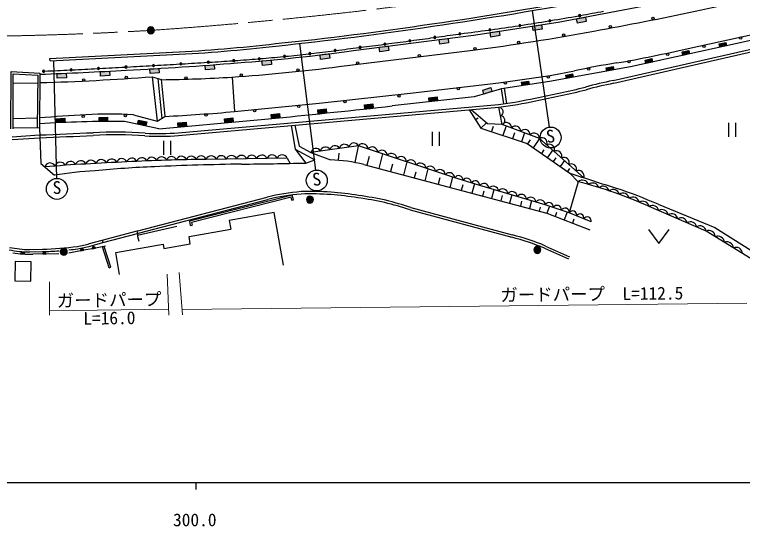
# Model space of a CAD drawing. Units: millimetres, scale not verified. Extents: x 40000 to 680000, y 20000 to 380000.
# Drawn here: x 342011 to 446351, y 198715 to 272166 of the extents above; entities that cross this region are included whole.
import ezdxf
from ezdxf.enums import TextEntityAlignment as Align

# ---------------------------------------------------------------- set-up
doc = ezdxf.new("R2010")
doc.units = ezdxf.units.MM
doc.header["$LTSCALE"] = 1000
doc.linetypes.add('CHAIN', pattern=[18.5, 12, -1.5, 3.5, -1.5])
for name, color, linetype, lineweight in [('M-BGD', 7, 'Continuous', 25), ('M-BMK', 2, 'CHAIN', 13), ('M-BMK-SRVR', 3, 'Continuous', 25), ('M-STR-HTXT', 7, 'Continuous', 13), ('M-STR-STRC', 7, 'Continuous', 25), ('M-TTL-BAND', 7, 'Continuous', 25)]:
    doc.layers.add(name, color=color, linetype=linetype, lineweight=lineweight)
doc.styles.add('ＭＳ ゴシック', font='')
doc.styles.get('ＭＳ ゴシック').set_extended_font_data('MS Gothic')

msp = doc.modelspace()

# ---------------------------------------------------------------- hatches: boundary and pattern name
at = {"layer": 'M-BGD'}
for points in [[(418879, 271276, 1), (418579, 271276, 0.41421), (418729, 271126, 0.41421)], [(422564, 271566), (423842, 271808), (423963, 271169), (422685, 270928)], [(423161, 272014, 1), (422861, 272014, 1)], [(414587, 270593, 1), (414287, 270593, 1)], [(416256, 270507), (417541, 270703), (417639, 270061), (416354, 269865)], [(405979, 269391, 1), (405679, 269391, 1)], [(410287, 269964, 1), (409987, 269964, 1)], [(410196, 269583), (411481, 269779), (411579, 269136), (410294, 268940)], [(398835, 268395, 1), (398535, 268395, 1)], [(402408, 268886, 0.41421), (402258, 269036, 0.41421), (402108, 268886, 1)], [(402866, 268580), (404155, 268747), (404238, 268102), (402949, 267935)], [(444089, 267685), (443112, 267471), (443005, 267959), (443982, 268173)], [(388107, 267000, 0.41422), (387957, 267150, 0.41422), (387807, 267000, 1)], [(391684, 267452, 0.41422), (391534, 267602, 0.41422), (391384, 267452, 1)], [(394268, 267469), (395557, 267635), (395640, 266991), (394351, 266824)], [(395261, 267917, 1), (394961, 267917, 1)], [(380855, 266160, 1), (380555, 266160, 1)], [(384484, 266552, 1), (384184, 266552, 0.41421), (384334, 266402, 0.41421)], [(385814, 266382), (387104, 266539), (387184, 265894), (385890, 265737)], [(438778, 266519), (437801, 266305), (437694, 266793), (438671, 267007)], [(366003, 265081, 1), (365703, 265081, 1)], [(369937, 265324, 1), (369637, 265324, 1)], [(373580, 265546, 1), (373280, 265546, 0.41422), (373430, 265396, 0.41422)], [(377220, 265824, 1), (376920, 265824, 1)], [(377480, 265524), (378775, 265640), (378834, 264993), (377536, 264877)], [(433468, 265353), (432491, 265139), (432384, 265627), (433360, 265842)], [(346325, 264044, 1), (346025, 264044, 0.41422), (346175, 263894, 0.41422)], [(350262, 264228, 0.41421), (350112, 264378, 0.41421), (349962, 264228, 1)], [(354198, 264423, 0.41422), (354048, 264573, 0.41422), (353898, 264423, 1)], [(354316, 263979), (355615, 264048), (355650, 263399), (354350, 263330)], [(358134, 264631, 1), (357834, 264631, 1)], [(361393, 264358), (362691, 264432), (362729, 263783), (361429, 263709)], [(362069, 264850, 1), (361769, 264850, 0.41422), (361919, 264700, 0.41422)], [(369337, 264872), (370633, 264970), (370683, 264322), (369385, 264224)], [(427910, 264224), (426926, 264045), (426837, 264537), (427820, 264716)], [(348111, 263695), (349409, 263749), (349437, 263099), (348136, 263046)], [(422098, 263167), (421114, 262988), (421025, 263480), (422009, 263659)], [(415758, 262113), (414768, 261966), (414695, 262461), (415684, 262607)], [(410444, 261109), (409296, 260759), (409122, 261333), (410270, 261683)], [(402633, 259761), (401440, 259630), (401375, 260226), (402567, 260357)], [(393412, 258748), (392219, 258618), (392155, 259215), (393347, 259345)], [(380036, 257361), (378841, 257245), (378783, 257842), (379977, 257959)], [(386726, 258036), (385532, 257913), (385471, 258510), (386664, 258633)], [(349222, 256680), (348024, 256626), (347994, 257225), (349197, 257279)], [(355333, 256819), (354133, 256810), (354126, 257410), (355331, 257419)], [(360830, 256178), (359655, 256423), (359778, 257010), (360952, 256766)], [(366644, 256126), (365449, 256023), (365397, 256621), (366592, 256723)], [(373342, 256725), (372147, 256615), (372092, 257213), (373287, 257322)], [(384848, 245620, 0.41421), (384348, 246120, 0.41421), (383848, 245620, 1)], [(342933, 237830, -0.99179), (343431, 237790)], [(346041, 237783, -0.41421), (346287, 238036, -0.41421), (346541, 237790)], [(349568, 238127, 0.41421), (349068, 238627, 0.41421), (348568, 238127, 1)], [(351938, 238339, 1), (351447, 238248)], [(353612, 238651, 1), (353121, 238560)], [(417437, 238402, 0.41421), (416937, 238902, 0.41421), (416437, 238402, 0.41421), (416937, 237902, 0.41421)]]:
    msp.add_hatch(color=256, dxfattribs=at).paths.add_polyline_path(points)
at = {"layer": 'M-BMK-SRVR'}
msp.add_hatch(color=256, dxfattribs=at).paths.add_polyline_path([(362042, 269894, 0.41421), (361542, 270394, 0.41421), (361042, 269894, 0.41421), (361542, 269394, 0.41421)])

# ---------------------------------------------------------------- linework, layer by layer
at = {"layer": 'M-BGD'}
for p, q in [((419928, 271067), (433029, 273547)), ((427816, 262692), (468807, 272092)), ((427899, 262301), (468918, 271707)), ((407809, 269219), (419928, 271067)), ((438578, 267295), (453633, 270597)), ((390614, 266996), (407809, 269219)), ((451567, 269327), (430324, 264663)), ((347085, 265866), (364668, 266771)), ((347103, 265516), (364686, 266421)), ((388503, 264694), (407681, 267034)), ((347103, 265516), (347085, 265866)), ((430324, 264663), (418700, 262550)), ((418786, 263434), (422264, 264066)), ((361735, 263243), (362459, 256850)), ((361735, 263243), (363092, 262822)), ((362567, 262984), (363112, 257264)), ((373193, 263189), (373546, 258241)), ((411416, 262382), (418786, 263434)), ((341807, 262338), (345341, 262371)), ((363585, 257570), (363092, 262822)), ((399145, 260919), (411416, 262382)), ((418700, 262550), (411826, 261529)), ((385670, 259438), (399145, 260919)), ((411826, 261529), (407915, 260339)), ((411765, 261511), (412081, 259351)), ((412215, 261587), (412532, 259418)), ((407915, 260339), (396158, 259052)), ((365485, 255214), (411391, 259253)), ((365520, 254815), (411435, 258856)), ((373556, 258242), (385670, 259438)), ((359043, 257773), (362459, 256850)), ((341800, 257236), (345281, 257330)), ((362696, 255790), (357789, 256811)), ((362459, 256850), (363566, 257552)), ((408482, 257275), (408108, 257038)), ((345564, 255930), (341798, 255874)), ((408844, 255877), (409644, 256639)), ((410596, 256090), (410356, 255371)), ((412487, 256193), (412025, 254813)), ((444336, 256643), (444336, 254643)), ((445336, 256643), (445336, 254643)), ((341684, 254629), (345608, 254887)), ((401895, 255340), (401895, 253340)), ((402895, 255340), (402895, 253340)), ((413691, 255211), (413404, 254351)), ((415126, 255198), (414697, 253919)), ((341691, 254229), (345624, 254487)), ((363376, 254050), (363376, 252050)), ((364376, 254050), (364376, 252050)), ((415937, 254190), (415541, 253617)), ((417273, 254371), (416360, 253050)), ((382215, 252871), (383742, 250861)), ((391254, 253273), (390808, 250923)), ((417903, 252770), (417535, 252238)), ((419136, 252716), (418395, 251643)), ((381090, 251554), (369470, 251383)), ((381090, 251554), (381529, 250812)), ((388493, 252253), (388405, 251256)), ((392821, 251785), (392489, 250537)), ((394770, 252182), (394211, 250079)), ((419587, 251616), (419214, 251077)), ((383742, 250861), (385044, 251305)), ((392080, 250646), (418297, 243676)), ((396166, 250709), (395881, 249636)), ((398241, 251022), (397741, 249141)), ((420822, 251218), (420236, 250370)), ((399535, 249562), (399312, 248723)), ((401275, 250009), (400826, 248321)), ((421552, 250088), (421259, 249663)), ((402974, 248714), (402735, 247813)), ((404785, 248836), (404396, 247372)), ((406250, 247732), (406038, 246935)), ((407927, 247862), (407572, 246527)), ((422820, 248181), (421534, 243697)), ((409291, 246843), (409099, 246121)), ((410707, 247036), (410374, 245782)), ((413297, 246276), (412981, 245089)), ((359680, 241139), (378226, 245963)), ((359770, 240801), (378312, 245624)), ((381751, 245535), (381993, 245597)), ((384348, 245620), (384349, 245620)), ((411911, 246187), (411709, 245427)), ((414695, 245369), (414513, 244682)), ((416126, 245445), (415830, 244332)), ((398697, 244163), (413278, 240208)), ((398796, 244499), (413365, 240547)), ((417339, 244519), (417193, 243969)), ((418698, 244662), (418311, 243670)), ((441152, 241106), (432987, 244615)), ((434266, 244946), (442384, 241624)), ((418297, 243676), (424493, 241262)), ((419719, 243770), (419500, 243207)), ((421223, 243803), (420795, 242703)), ((422190, 242819), (421967, 242246)), ((354571, 239774), (359608, 241120)), ((359608, 241120), (359680, 241139)), ((359617, 240500), (365286, 241778)), ((367018, 240321), (373013, 241375)), ((367204, 241908), (367448, 241964)), ((452850, 233853), (441152, 241106)), ((442384, 241624), (453736, 234442)), ((354661, 239436), (359613, 240759)), ((359613, 240759), (359770, 240801)), ((367203, 239271), (367018, 240321)), ((352764, 239291), (354571, 239774)), ((352858, 238954), (354661, 239436)), ((354571, 239774), (354661, 239436)), ((356517, 238040), (363295, 239233)), ((363295, 239233), (363406, 238603)), ((363406, 238603), (367203, 239271)), ((418128, 238953), (421577, 237424)), ((344182, 238450), (345997, 238503)), ((344185, 238100), (346006, 238153)), ((349068, 238127), (349069, 238127)), ((351447, 238248), (349791, 237939)), ((351938, 238339), (351447, 238248)), ((353121, 238560), (351938, 238339)), ((353612, 238651), (353121, 238560)), ((355041, 238917), (353612, 238651)), ((355555, 235833), (354633, 238841)), ((355794, 235906), (354880, 238887)), ((357076, 234863), (356517, 238040)), ((416937, 238402), (416938, 238402)), ((417988, 238632), (421435, 237104)), ((348350, 237815), (344622, 237763)), ((355555, 235833), (355794, 235906))]:
    msp.add_line(p, q, dxfattribs=at)
for points in [[(418879, 271276, 1), (418579, 271276, 0.41421), (418729, 271126, 0.41421)], [(423161, 272014, 1), (422861, 272014, 1)], [(414587, 270593, 1), (414287, 270593, 1)], [(405979, 269391, 1), (405679, 269391, 1)], [(410287, 269964, 1), (409987, 269964, 1)], [(398835, 268395, 1), (398535, 268395, 1)], [(402408, 268886, 0.41421), (402258, 269036, 0.41421), (402108, 268886, 1)], [(388107, 267000, 0.41422), (387957, 267150, 0.41422), (387807, 267000, 1)], [(391684, 267452, 0.41422), (391534, 267602, 0.41422), (391384, 267452, 1)], [(395261, 267917, 1), (394961, 267917, 1)], [(380855, 266160, 1), (380555, 266160, 1)], [(384484, 266552, 1), (384184, 266552, 0.41421), (384334, 266402, 0.41421)], [(366003, 265081, 1), (365703, 265081, 1)], [(369937, 265324, 1), (369637, 265324, 1)], [(373580, 265546, 1), (373280, 265546, 0.41422), (373430, 265396, 0.41422)], [(377220, 265824, 1), (376920, 265824, 1)], [(346325, 264044, 1), (346025, 264044, 0.41422), (346175, 263894, 0.41422)], [(350262, 264228, 0.41421), (350112, 264378, 0.41421), (349962, 264228, 1)], [(354198, 264423, 0.41422), (354048, 264573, 0.41422), (353898, 264423, 1)], [(358134, 264631, 1), (357834, 264631, 1)], [(362069, 264850, 1), (361769, 264850, 0.41422), (361919, 264700, 0.41422)], [(384848, 245620, 0.41421), (384348, 246120, 0.41421), (383848, 245620, 1)], [(342933, 237830, -0.99179), (343431, 237790)], [(346041, 237783, -0.41421), (346287, 238036, -0.41421), (346541, 237790)], [(349568, 238127, 0.41421), (349068, 238627, 0.41421), (348568, 238127, 1)], [(351938, 238339, 1), (351447, 238248)], [(353612, 238651, 1), (353121, 238560)], [(417437, 238402, 0.41421), (416937, 238902, 0.41421), (416437, 238402, 0.41421), (416937, 237902, 0.41421)]]:
    msp.add_lwpolyline(points, format="xyb", close=True, dxfattribs=at)
for points in [[(422564, 271566), (423842, 271808), (423963, 271169), (422685, 270928)], [(416256, 270507), (417541, 270703), (417639, 270061), (416354, 269865)], [(410196, 269583), (411481, 269779), (411579, 269136), (410294, 268940)], [(402866, 268580), (404155, 268747), (404238, 268102), (402949, 267935)], [(444089, 267685), (443112, 267471), (443005, 267959), (443982, 268173)], [(394268, 267469), (395557, 267635), (395640, 266991), (394351, 266824)], [(385814, 266382), (387104, 266539), (387184, 265894), (385890, 265737)], [(438778, 266519), (437801, 266305), (437694, 266793), (438671, 267007)], [(377480, 265524), (378775, 265640), (378834, 264993), (377536, 264877)], [(433468, 265353), (432491, 265139), (432384, 265627), (433360, 265842)], [(354316, 263979), (355615, 264048), (355650, 263399), (354350, 263330)], [(361393, 264358), (362691, 264432), (362729, 263783), (361429, 263709)], [(369337, 264872), (370633, 264970), (370683, 264322), (369385, 264224)], [(427910, 264224), (426926, 264045), (426837, 264537), (427820, 264716)], [(348111, 263695), (349409, 263749), (349437, 263099), (348136, 263046)], [(422098, 263167), (421114, 262988), (421025, 263480), (422009, 263659)], [(415758, 262113), (414768, 261966), (414695, 262461), (415684, 262607)], [(410444, 261109), (409296, 260759), (409122, 261333), (410270, 261683)], [(402633, 259761), (401440, 259630), (401375, 260226), (402567, 260357)], [(393412, 258748), (392219, 258618), (392155, 259215), (393347, 259345)], [(380036, 257361), (378841, 257245), (378783, 257842), (379977, 257959)], [(386726, 258036), (385532, 257913), (385471, 258510), (386664, 258633)], [(349222, 256680), (348024, 256626), (347994, 257225), (349197, 257279)], [(355333, 256819), (354133, 256810), (354126, 257410), (355331, 257419)], [(360830, 256178), (359655, 256423), (359778, 257010), (360952, 256766)], [(366644, 256126), (365449, 256023), (365397, 256621), (366592, 256723)], [(373342, 256725), (372147, 256615), (372092, 257213), (373287, 257322)], [(344337, 233911), (344383, 236703), (342080, 236741), (342034, 233949)]]:
    msp.add_lwpolyline(points, close=True, dxfattribs=at)
for points in [[(341498, 255747), (341509, 263994), (345658, 263776), (345564, 255930)], [(341798, 255747), (341809, 263678), (345355, 263491), (345264, 255934)], [(423587, 248761), (417239, 254401), (411931, 256403), (411435, 258856)], [(407191, 258482), (408844, 255877), (415486, 253655), (421614, 249417), (422820, 248181)], [(411931, 256403), (409806, 256489), (407463, 258506)], [(345564, 255930), (345776, 250814), (347717, 249096)], [(381673, 256236), (382215, 252871), (385044, 251305)], [(382169, 256280), (382795, 253290), (384495, 252370), (387296, 251327)], [(424646, 242411), (421534, 243697), (418095, 244867), (408690, 247628), (405111, 248727), (391304, 253340), (384495, 252370)], [(381993, 245597), (381826, 246249), (367068, 242511), (367204, 241908)], [(381751, 245535), (381646, 245945), (367365, 242329), (367448, 241964)], [(380559, 236206), (379232, 243753), (372794, 242620), (373013, 241375)], [(359608, 241120), (359620, 240313), (359839, 239627)], [(432864, 241325), (434364, 239325), (435864, 241325)]]:
    msp.add_lwpolyline(points, dxfattribs=at)
for centre in [(433516, 271602), (427422, 270417), (420712, 269210), (414280, 268164), (446103, 268797), (408013, 267263), (440831, 267590), (400041, 266271), (435632, 266467), (391189, 265231), (430101, 265386), (382649, 264219), (424330, 264336), (351910, 262795), (358016, 263150), (366574, 263069), (374511, 263471), (418528, 263223), (412383, 262350), (405614, 261518), (389393, 259667), (397108, 260499), (382749, 258981), (351846, 257571), (357895, 257651), (369438, 257740), (376416, 258367)]:
    msp.add_circle(centre, 168, dxfattribs=at)
for centre, radius, start, end in [((320435, 844122), 583774, 280.32126, 283.22671), ((308176, 913415), 649382, 278.29365, 280.37948), ((308176, 913415), 649732, 278.2937, 280.37936), ((343208, 711843), 447010, 280.30323, 280.73116), ((363021, 607336), 340646, 279.43741, 280.1179), ((326904, 774745), 509463, 275.9157, 278.45903), ((326904, 774745), 509813, 275.91598, 278.45898), ((363021, 607336), 340646, 277.9755, 278.65599), ((363021, 607336), 340646, 278.70645, 279.38695), ((265585, 1249835), 990424, 277.94049, 278.13176), ((363021, 607336), 340646, 277.24455, 277.92504), ((362147, 609049), 345034, 277.58341, 280.50069), ((265585, 1249835), 990424, 277.52323, 277.71451), ((265585, 1249835), 990424, 277.73186, 277.92314), ((354253, 481523), 215005, 272.77665, 276.71984), ((354253, 481523), 215355, 272.77679, 276.71919), ((265585, 1249835), 990424, 277.10598, 277.29725), ((265585, 1249835), 990424, 277.31461, 277.50588), ((391588, 473070), 211072, 280.02488, 282.86319), ((354157, 532895), 268386, 274.22983, 277.80703), ((357360, 499363), 234369, 274.86086, 275.67992), ((357360, 499363), 234369, 275.75326, 276.57231), ((357360, 499363), 234369, 276.64565, 277.46471), ((337845, 689679), 425972, 272.72093, 274.86242), ((287386, 1567553), 1304834, 273.28111, 273.44099), ((287386, 1567553), 1304834, 273.45416, 273.61404), ((357360, 499363), 234369, 273.07607, 273.89513), ((357360, 499363), 234369, 273.96847, 274.78752), ((442410, 174684), 91625, 98.83938, 102.70214), ((327954, 773068), 509771, 271.99005, 273.38655), ((287386, 1567553), 1304834, 272.5889, 272.74878), ((287386, 1567553), 1304834, 272.76195, 272.92183), ((287386, 1567553), 1304834, 272.935, 273.09488), ((287386, 1567553), 1304834, 273.10806, 273.26794), ((353942, 537636), 275121, 274.0096, 277.21669), ((336090, 595965), 333709, 271.64009, 274.40732), ((360936, 461140), 198330, 270.62278, 273.53913), ((439423, 204439), 59398, 101.26953, 105.21151), ((439423, 204439), 58998, 101.26396, 105.21629), ((389167, 402949), 145388, 280.8926, 283.79668), ((389167, 402949), 145788, 280.89453, 283.79863), ((402368, 325641), 66998, 277.73937, 282.29965), ((263769, 1444157), 1192477, 274.75871, 276.37413), ((402368, 325641), 67398, 277.73131, 282.29548), ((411421, 258214), 641, 294.16594, 88.70354), ((375876, -155709), 414157, 93.27265, 94.1948), ((355638, 203551), 54329, 86.40636, 93.59364), ((349527, 533405), 276210, 272.91345, 274.99074), ((356004, 93114), 163706, 89.3751, 93.65387), ((411669, 256988), 641, 294.16594, 88.70354), ((412505, 255916), 753, 358.96424, 116.24381), ((413832, 255416), 753, 358.96424, 139.71472), ((415160, 254915), 753, 358.96424, 139.71472), ((244399, 2715730), 2462924, 272.35511, 272.53341), ((244399, 2715730), 2463324, 272.35511, 272.53347), ((356480, 200290), 55018, 85.57198, 93.35039), ((356480, 200290), 54618, 85.56727, 93.35337), ((362602, 289364), 34672, 266.85779, 274.82646), ((362602, 289364), 34272, 266.86529, 274.82528), ((416487, 254415), 753, 358.96424, 139.71472), ((389293, 252828), 723, 26.07834, 170.14512), ((390654, 253022), 723, 26.07834, 170.14512), ((391906, 252844), 780, 2.55252, 140.49994), ((417602, 253744), 751, 337.89156, 118.8648), ((418660, 252804), 751, 337.89156, 118.8648), ((385207, 252246), 723, 26.07834, 170.14512), ((386569, 252440), 723, 26.07834, 170.14512), ((387931, 252634), 723, 26.07834, 170.14512), ((393286, 252383), 780, 2.55252, 140.49994), ((394667, 251922), 780, 2.55252, 140.49994), ((419718, 251864), 751, 337.89156, 118.8648), ((357392, 250699), 793, 24.21817, 160.94564), ((358837, 250807), 754, 22.46409, 163.27362), ((360255, 250874), 754, 22.16144, 162.97097), ((361672, 250934), 754, 21.85878, 162.66831), ((363090, 250987), 754, 21.55613, 162.36566), ((364508, 251031), 754, 21.25348, 162.06301), ((365926, 251069), 754, 20.95082, 161.76035), ((367345, 251098), 754, 20.64817, 161.4577), ((368763, 251121), 754, 20.34551, 161.15504), ((370200, 251116), 778, 21.75773, 159.9341), ((371653, 251137), 778, 21.75773, 159.9341), ((373105, 251159), 778, 21.75773, 159.9341), ((374558, 251180), 778, 21.75773, 159.9341), ((376010, 251202), 778, 21.75773, 159.9341), ((377463, 251223), 778, 21.75773, 159.9341), ((378915, 251245), 778, 21.75773, 159.9341), ((380368, 251266), 778, 21.75773, 159.9341), ((396048, 251460), 780, 2.55252, 140.49994), ((397428, 250999), 780, 2.55252, 140.49994), ((420776, 250924), 751, 337.89156, 118.8648), ((372835, -91763), 343103, 92.45876, 94.429), ((347096, 250079), 793, 25.94213, 162.6696), ((348566, 250187), 793, 25.69585, 162.42332), ((350036, 250288), 793, 25.44957, 162.17704), ((351507, 250383), 793, 25.20329, 161.93076), ((352977, 250471), 793, 24.95701, 161.68448), ((354449, 250553), 793, 24.71073, 161.4382), ((355920, 250629), 793, 24.46445, 161.19192), ((372280, -17448), 268846, 90.59895, 93.02018), ((384065, -282334), 533124, 91.02371, 92.3653), ((367681, 926950), 676280, 270.58115, 271.36089), ((386299, 227176), 24172, 76.16117, 87.63528), ((398809, 250538), 780, 2.55252, 140.49994), ((400190, 250077), 780, 2.55252, 140.49994), ((421834, 249984), 751, 337.89156, 118.8648), ((356793, 194770), 55079, 93.37882, 99.48488), ((369356, 81106), 169387, 92.46779, 95.35535), ((401571, 249615), 780, 2.55252, 140.49994), ((402951, 249154), 780, 2.55252, 140.49994), ((404332, 248693), 780, 2.55252, 140.49994), ((525333, 557810), 325367, 251.41123, 252.66094), ((422892, 249043), 751, 337.89156, 118.8648), ((405667, 248411), 640, 355.52273, 150.32445), ((406860, 248044), 640, 355.52273, 150.32445), ((423428, 247469), 936, 19.61847, 130.50072), ((408053, 247678), 640, 355.52273, 150.32445), ((409295, 247200), 740, 2.57529, 144.70737), ((410638, 246806), 740, 2.57529, 144.70737), ((407993, 189626), 60403, 65.55707, 75.79056), ((424898, 247057), 936, 18.15654, 129.03879), ((426358, 246607), 936, 16.69462, 127.57686), ((385432, 217024), 29823, 94.53655, 103.98208), ((385432, 217024), 29473, 94.55181, 103.97853), ((384447, 206721), 40057, 85.80572, 91.96626), ((384447, 206721), 39707, 85.8067, 91.95492), ((382479, 186219), 60300, 77.93376, 85.36549), ((382473, 186219), 60650, 77.84715, 85.362), ((411982, 246411), 740, 2.57529, 144.70737), ((413325, 246017), 740, 2.57529, 144.70737), ((414669, 245623), 740, 2.57529, 144.70737), ((427806, 246120), 936, 15.23269, 126.11494), ((398713, 161796), 90432, 66.84966, 70.85898), ((429241, 245596), 936, 13.77076, 124.65301), ((376183, 171669), 76260, 72.75065, 75.52813), ((416012, 245228), 740, 2.57529, 144.70737), ((417356, 244834), 740, 2.57529, 144.70737), ((430662, 245035), 936, 12.30884, 123.19108), ((432068, 244439), 936, 10.84691, 121.72916), ((376230, 171655), 75910, 72.78368, 75.61863), ((418631, 244562), 616, 352.1114, 150.31856), ((419777, 244172), 616, 352.1114, 150.31856), ((420924, 243782), 616, 352.1114, 150.31856), ((433476, 243877), 886, 9.9945, 123.48949), ((434836, 243292), 886, 9.9945, 123.48949), ((422028, 243423), 565, 344.13327, 150.93323), ((423065, 242994), 565, 344.13327, 150.93323), ((424103, 242565), 565, 344.13327, 150.93323), ((436197, 242707), 886, 9.9945, 123.48949), ((437558, 242122), 886, 9.9945, 123.48949), ((438919, 241537), 886, 9.9945, 123.48949), ((440280, 240952), 886, 9.9945, 123.48949), ((441522, 240252), 931, 2.97085, 113.43133), ((405981, 210560), 30533, 66.8429, 76.17341), ((405981, 210560), 30883, 66.8386, 76.16572), ((442822, 239446), 931, 2.97085, 113.43133), ((349105, 251698), 12935, 278.51393, 286.43055), ((349105, 251698), 13285, 278.50543, 286.41107), ((444122, 238640), 931, 2.97085, 113.43133), ((344419, 254847), 16748, 259.00383, 269.1999), ((344419, 254847), 16398, 259.01132, 269.17347), ((344371, 252906), 15144, 260.04045, 270.94786), ((345017, 282324), 43832, 271.28126, 277.87178), ((345017, 282324), 44182, 271.28288, 274.38073), ((345017, 282324), 44182, 276.18833, 277.87432), ((445421, 237834), 931, 2.97085, 113.43133)]:
    msp.add_arc(centre, radius, start, end, dxfattribs=at)
at = {"layer": 'M-BMK'}
for centre, radius, start, end in [((316861, 914349), 646003, 274.0104, 277.8639), ((331584, 775003), 505997, 266.73938, 273.33764)]:
    msp.add_arc(centre, radius, start, end, dxfattribs=at)
at = {"layer": 'M-BMK-SRVR'}
msp.add_lwpolyline([(362042, 269894, 0.41421), (361542, 270394, 0.41421), (361042, 269894, 0.41421), (361542, 269394, 0.41421)], format="xyb", close=True, dxfattribs=at)
at = {"layer": 'M-STR-HTXT'}
for p, q in [((363874, 234893), (364131, 229021)), ((365605, 235150), (366073, 229091)), ((347039, 233827), (347039, 229023)), ((366015, 229843), (446986, 230751)), ((347075, 229630), (364094, 229886))]:
    msp.add_line(p, q, dxfattribs=at)
at = {"layer": 'M-STR-STRC'}
for p, q in [((416206, 272727), (418640, 256002)), ((382868, 268013), (385149, 249837)), ((347584, 265541), (348043, 248648))]:
    msp.add_line(p, q, dxfattribs=at)
for centre in [(418856, 254518), (385336, 248349), (348083, 247149)]:
    msp.add_circle(centre, 1500, dxfattribs=at)
at = {"layer": 'M-TTL-BAND'}
for p, q in [((40000, 205000), (579000, 205000)), ((368000, 205000), (368000, 204000))]:
    msp.add_line(p, q, dxfattribs=at)

# ---------------------------------------------------------------- texts
at = {"layer": 'M-STR-HTXT', "style": 'ＭＳ ゴシック'}
for s, rotation, p in [('ガードパープ\u3000L=112.5', 0.642, (424774, 230602)), ('ガードパープ', 0.859, (355580, 229754)), ('L=16.0', 0.859, (355619, 227155))]:
    msp.add_text(s, height=1833, rotation=rotation, dxfattribs=at).set_placement(p, align=Align.BOTTOM_CENTER)
at = {"layer": 'M-STR-STRC', "style": 'ＭＳ ゴシック'}
for rotation, p in [(8.218, (419042, 253260)), (7.093, (385498, 247088)), (1.496, (348121, 245878))]:
    msp.add_text('S', height=1833, rotation=rotation, dxfattribs=at).set_placement(p, align=Align.BOTTOM_CENTER)
at = {"layer": 'M-TTL-BAND', "style": 'ＭＳ ゴシック'}
msp.add_text('300.0', height=1833, dxfattribs=at).set_placement((367844, 198195), align=Align.BOTTOM_CENTER)

doc.saveas('drawing.dxf')
